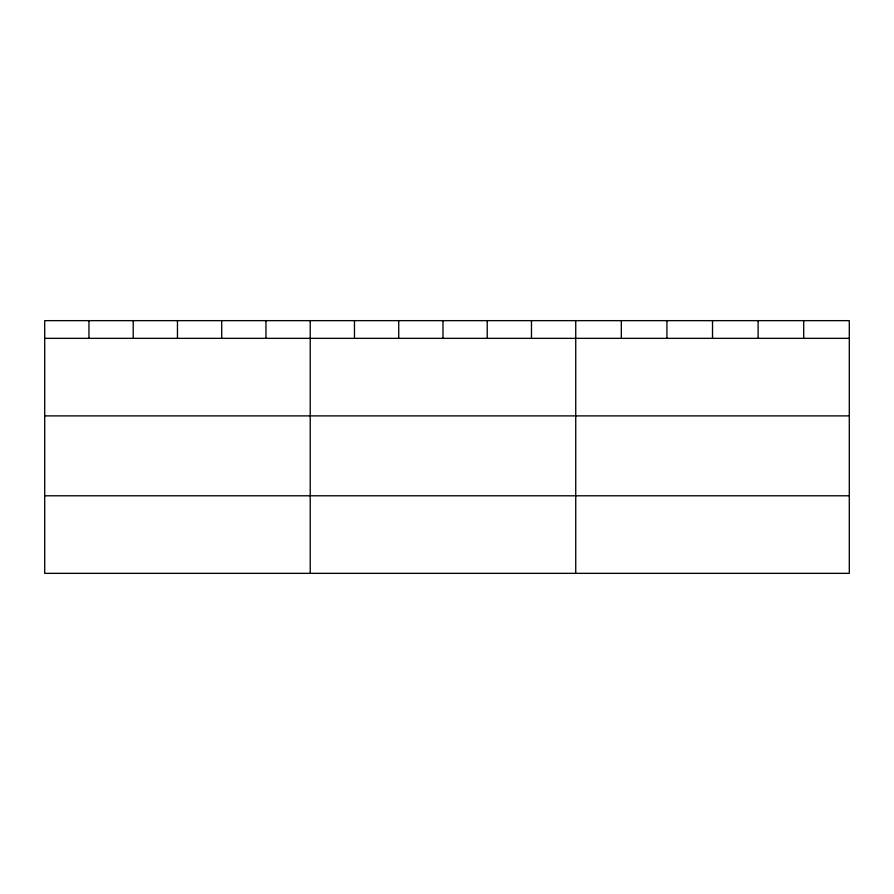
<?xml version="1.0" encoding="UTF-8"?>
<svg xmlns="http://www.w3.org/2000/svg" width="894" height="894" viewBox="0 0 894 894"><rect width="100%" height="100%" fill="white"/><g stroke="black" fill="none" stroke-linecap="round" stroke-linejoin="round"><path stroke-width="1.34" d="M849.3 415.889L849.3 320.655L44.7 320.655L44.7 573.345L849.3 573.345L849.3 415.889L44.7 415.889M44.7 338.345L849.3 338.345M44.7 495.79L849.3 495.79M803.706 320.655L803.706 338.345M758.112 320.655L758.112 338.345M712.518 320.655L712.518 338.345M666.924 320.655L666.924 338.345M621.33 320.655L621.33 338.345M575.736 320.655L575.736 573.345M531.483 320.655L531.483 338.345M487.23 320.655L487.23 338.345M442.977 320.655L442.977 338.345M398.724 320.655L398.724 338.345M354.471 320.655L354.471 338.345M310.218 320.655L310.218 573.345M265.965 320.655L265.965 338.345M221.712 320.655L221.712 338.345M177.459 320.655L177.459 338.345M133.206 320.655L133.206 338.345M88.953 320.655L88.953 338.345"/></g></svg>
